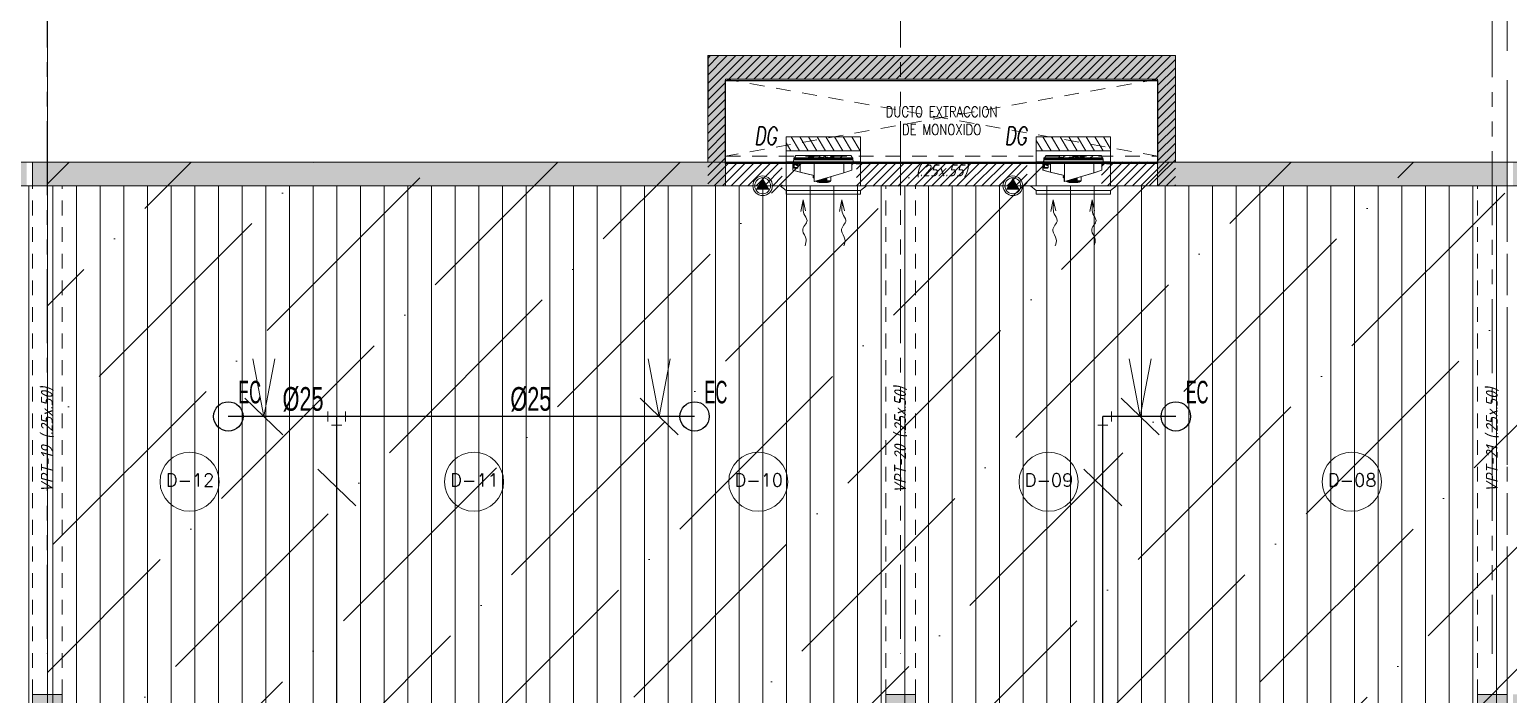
# Model space of a CAD drawing. Header units: millimetres. Extents: x 2085 to 2829, y 1352 to 1631.
# Drawn here: x 2183.44 to 2195.93, y 1534.79 to 1540.41 of the extents above; entities that cross this region are included whole.
import ezdxf
from ezdxf.enums import TextEntityAlignment as Align

# ---------------------------------------------------------------- set-up
doc = ezdxf.new("R2010")
doc.units = ezdxf.units.MM
for name, pattern in [('CENTER', [2, 1.25, -0.25, 0.25, -0.25]), ('HIDDEN', [0.375, 0.25, -0.125]), ('HIDDEN2', [0.1875, 0.125, -0.0625]), ('PHANTOM', [2.5, 1.25, -0.25, 0.25, -0.25, 0.25, -0.25]), ('PHANTOM2', [1.25, 0.625, -0.125, 0.125, -0.125, 0.125, -0.125])]:
    doc.linetypes.add(name, pattern=pattern)
doc.layers.get('0').update_dxf_attribs({"color": 251, "lineweight": 9})
for name, color, linetype, lineweight in [('000 SOS 911 - ACCESORIOS ACI', 3, 'Continuous', 20), ('000 SOS 911 ROCIADORES', 5, 'Continuous', 25), ('000 SOS 911 TEXTOS ACI', 7, 'Continuous', 9), ('000 SOS 911 TUBERIA ACI', 3, 'Continuous', 25), ('A-EJES', 251, 'PHANTOM', 9), ('A-ESTRUCTURA-HATCH', 251, 'Continuous', 13), ('A-ESTRUCTURA-PLACAS', 251, 'Continuous', 13), ('A-ESTRUCTURA-VIGAS', 251, 'HIDDEN2', 13), ('A-HATCH', 251, 'Continuous', 9), ('A-LINEAS', 251, 'Continuous', 9), ('A-MUROS', 251, 'Continuous', 9), ('A-NUMERO ESTAC', 251, 'Continuous', 13), ('A-PROYECCIONES', 251, 'HIDDEN2', 9), ('A-TEXTO-INDICACIONES', 251, 'Continuous', 13), ('A_30_Extractores', 251, 'Continuous', 13), ('L-03_EQUIP-ACCES', 251, 'Continuous', 13), ('L3 Equipos y Ductos', 251, 'Continuous', 13), ('L4 Linea mediana', 251, 'Continuous', 13), ('L6 Linea fina', 251, 'Continuous', 13), ('MURO CF 120', 251, 'Continuous', 13)]:
    doc.layers.add(name, color=color, linetype=linetype, lineweight=lineweight)
doc.layers.add('A-ETAPAS', color=251, linetype='Continuous', lineweight=9, plot=False)
doc.layers.add('A_50_Vigas Chata', color=251, linetype='HIDDEN', lineweight=13, plot=False)
doc.styles.add('APPIA -TEXTOS-GENERALES', font='isocp.shx', dxfattribs={"oblique": 15})
doc.styles.add('JNV ING', font='romans.shx', dxfattribs={"width": 0.7, "oblique": 8, "height": 0.15})
doc.styles.add('PIPE', font='ARIALN.TTF', dxfattribs={"width": 0.8})
doc.styles.add('ROMANS', font='romans.shx', dxfattribs={"width": 0.8})
pattern_1 = [(45, (2210.249024, 1534.23568), (-0.03535534, 0.03535534), [])]

# ---------------------------------------------------------------- blocks, each defined once
blk = doc.blocks.new('EST P1')
at = {"layer": 'A-ESTRUCTURA-HATCH'}
h = blk.add_hatch(color=256, dxfattribs=at)
h.dxf.hatch_style = 1
h.paths.add_polyline_path([(28.776, 5.95), (28.776, 5.05), (23.07, 5.05), (23.07, 4.85), (28.926, 4.85), (28.926, 5.75), (32.576, 5.75), (32.576, 4.85), (35.53, 4.85), (35.53, 5.05), (32.726, 5.05), (32.726, 5.95)])
h.paths.add_polyline_path([(43.04, 4.85), (43.04, 5.05), (35.58, 5.05), (35.58, 4.85)])
h.paths.add_polyline_path([(43.09, 5.05), (43.09, 4.85), (47.915, 4.85), (47.915, 5.05)])
h.paths.add_polyline_path([(51.865, 5.05), (51.865, 4.85), (53.376, 4.85), (53.376, 5.05)])
h.paths.add_polyline_path([(72.801, -0.15), (73.001, -0.15, 1), (53.601, -0.15), (53.801, -0.15, -1)])
h.paths.add_polyline_path([(70.351, 0), (70.351, -0.15), (72.749, -0.15), (72.749, 0)], flags=17)
h.paths.add_polyline_path([(69.451, -0.15), (69.451, 0), (66.848, 0, -0.010569), (66.851, -0.15)], flags=17)
h.paths.add_polyline_path([(65.272, 2.496), (65.272, -0.15), (65.422, -0.15), (65.422, 2.378, -0.221666), (66.601, -0.15), (66.801, -0.15, 0.99999), (59.801, -0.15), (60.001, -0.15, -0.61691)], flags=0)
h.paths.add_polyline_path([(71.88, -11.4), (71.88, -11.15), (57.51, -11.15), (57.51, -11.4)])
h.paths.add_polyline_path([(57.46, -11.4), (57.46, -11.15), (43.09, -11.15), (43.09, -11.4)])
h.paths.add_polyline_path([(43.04, -11.4), (43.04, -11.15), (35.58, -11.15), (35.58, -11.4)])
h.paths.add_polyline_path([(23.07, -11.15), (23.07, -11.4), (35.53, -11.4), (35.53, -11.15)])
h.paths.add_polyline_path([(23.02, -11.4), (23.02, -11.15), (12.25, -11.15), (12.25, -11.4)])
h.paths.add_polyline_path([(12.2, -11.4), (12.2, -11.15), (3.65, -11.15), (3.65, -11.4)])
h.paths.add_polyline_path([(3.6, -11.4), (3.6, -11.15), (-3.56, -11.15), (-3.56, -11.4)])
h.paths.add_polyline_path([(-17.98, -11.15), (-17.98, -11.4), (-3.61, -11.4), (-3.61, -11.15)])
h.paths.add_polyline_path([(-18.03, -11.4), (-18.03, -11.15), (-32.4, -11.15), (-32.4, -11.4)])
h.paths.add_polyline_path([(-32.45, -11.4), (-32.45, -11.15), (-46.94, -11.15), (-46.94, -11.4)])
h.paths.add_polyline_path([(-47.24, -11.4), (-46.99, -11.4), (-46.99, -6.15), (-47.24, -6.15)])
h.paths.add_polyline_path([(-46.99, -0.2), (-47.24, -0.2), (-47.24, -6.1), (-46.99, -6.1)])
h.paths.add_polyline_path([(-47.24, 0.15), (-47.24, -0.15), (-44.785, -0.15), (-44.785, 5.05), (-45.035, 5.05), (-45.035, 0.15)])
h.paths.add_polyline_path([(-44.735, 5.05), (-44.735, 4.85), (-32.45, 4.85), (-32.45, 5.05)])
h.paths.add_polyline_path([(-23.224, 4.85), (-23.224, 5.75), (-19.574, 5.75), (-19.574, 4.85), (-18.03, 4.85), (-18.03, 5.05), (-19.424, 5.05), (-19.424, 5.95), (-23.374, 5.95), (-23.374, 5.05), (-32.4, 5.05), (-32.4, 4.85)])
h.paths.add_polyline_path([(-17.98, 5.05), (-17.98, 4.85), (-3.61, 4.85), (-3.61, 5.05)])
h.paths.add_polyline_path([(12.2, 4.85), (12.2, 5.05), (3.825, 5.05), (3.825, 4.85)])
h.paths.add_polyline_path([(12.25, 5.05), (12.25, 4.85), (23.02, 4.85), (23.02, 5.05)])
h = blk.add_hatch(color=256, dxfattribs=at)
h.dxf.hatch_style = 1
h.paths.add_polyline_path([(51.865, 5.05), (47.915, 5.05), (47.915, -0.15), (50.25, -0.15), (50.25, 0), (48.065, 0), (48.065, 2.05), (51.865, 2.05), (51.865, 2.2), (48.065, 2.2), (48.065, 4.85), (51.715, 4.85), (51.715, 3.2), (51.865, 3.2)])
h.paths.add_polyline_path([(1.925, -0.151), (-0.175, -0.151), (-0.175, 4.85), (-3.56, 4.85), (-3.56, 5.05), (3.775, 5.05), (3.775, 1.9), (3.625, 1.9), (3.625, 4.85), (-0.025, 4.85), (-0.025, 2.2), (1.925, 2.2), (1.925, 2.05), (-0.025, 2.05), (-0.025, 0), (1.925, -0.001)])
h.paths.add_polyline_path([(71.63, -6.15), (71.88, -6.15), (71.88, -6.85), (71.63, -6.85)])
h.paths.add_polyline_path([(64.42, -6.15), (64.67, -6.15), (64.67, -6.85), (64.42, -6.85)])
h.paths.add_polyline_path([(57.21, -6.15), (57.46, -6.15), (57.46, -6.85), (57.21, -6.85)])
h.paths.add_polyline_path([(50, -6.15), (50.25, -6.15), (50.25, -6.85), (50, -6.85)])
h.paths.add_polyline_path([(42.79, -6.15), (43.04, -6.15), (43.04, -6.85), (42.79, -6.85)])
h.paths.add_polyline_path([(42.79, 0.55), (43.04, 0.55), (43.04, -0.15), (42.79, -0.15)])
h.paths.add_polyline_path([(35.58, -6.15), (35.83, -6.15), (35.83, -6.85), (35.58, -6.85)])
h.paths.add_polyline_path([(35.58, 0.55), (35.83, 0.55), (35.83, -0.15), (35.58, -0.15)])
h.paths.add_polyline_path([(35.28, -6.15), (35.53, -6.15), (35.53, -6.85), (35.28, -6.85)])
h.paths.add_polyline_path([(35.28, 0.55), (35.53, 0.55), (35.53, -0.15), (35.28, -0.15)])
h.paths.add_polyline_path([(30.28, -6.15), (30.53, -6.15), (30.53, -6.85), (30.28, -6.85)])
h.paths.add_polyline_path([(30.28, 0.55), (30.53, 0.55), (30.53, -0.15), (30.28, -0.15)])
h.paths.add_polyline_path([(23.07, -6.15), (23.32, -6.15), (23.32, -6.85), (23.07, -6.85)])
h.paths.add_polyline_path([(23.07, 0.55), (23.32, 0.55), (23.32, -0.15), (23.07, -0.15)])
h.paths.add_polyline_path([(18.07, -6.15), (18.32, -6.15), (18.32, -6.85), (18.07, -6.85)])
h.paths.add_polyline_path([(18.07, 0.55), (18.32, 0.55), (18.32, -0.15), (18.07, -0.15)])
h.paths.add_polyline_path([(10.86, -6.15), (11.11, -6.15), (11.11, -6.85), (10.86, -6.85)])
h.paths.add_polyline_path([(10.86, 0.55), (11.11, 0.55), (11.11, -0.15), (10.86, -0.15)])
h.paths.add_polyline_path([(3.65, -6.15), (3.9, -6.15), (3.9, -6.85), (3.65, -6.85)])
h.paths.add_polyline_path([(3.625, 0.55), (3.9, 0.55), (3.9, -0.15), (3.625, -0.15)])
h.paths.add_polyline_path([(-3.56, -6.15), (-3.31, -6.15), (-3.31, -6.85), (-3.56, -6.85)])
h.paths.add_polyline_path([(-3.56, 0.55), (-3.31, 0.55), (-3.31, -0.15), (-3.56, -0.15)])
h.paths.add_polyline_path([(-3.86, -6.15), (-3.61, -6.15), (-3.61, -6.85), (-3.86, -6.85)])
h.paths.add_polyline_path([(-3.86, 0.55), (-3.61, 0.55), (-3.61, -0.15), (-3.86, -0.15)])
h.paths.add_polyline_path([(-11.07, -6.15), (-10.82, -6.15), (-10.82, -6.85), (-11.07, -6.85)])
h.paths.add_polyline_path([(-11.07, 0.55), (-10.82, 0.55), (-10.82, -0.15), (-11.07, -0.15)])
h.paths.add_polyline_path([(-18.28, -6.15), (-18.03, -6.15), (-18.03, -6.85), (-18.28, -6.85)])
h.paths.add_polyline_path([(-18.28, 0.55), (-18.03, 0.55), (-18.03, -0.15), (-18.28, -0.15)])
h.paths.add_polyline_path([(-25.49, -6.15), (-25.24, -6.15), (-25.24, -6.85), (-25.49, -6.85)])
h.paths.add_polyline_path([(-25.49, 0.55), (-25.24, 0.55), (-25.24, -0.15), (-25.49, -0.15)])
h.paths.add_polyline_path([(-32.7, -6.15), (-32.45, -6.15), (-32.45, -6.85), (-32.7, -6.85)])
h.paths.add_polyline_path([(-32.7, 0.55), (-32.45, 0.55), (-32.45, -0.15), (-32.7, -0.15)])
h.paths.add_polyline_path([(-39.91, -6.15), (-39.66, -6.15), (-39.66, -6.85), (-39.91, -6.85)])
h.paths.add_polyline_path([(-39.91, 0.55), (-39.66, 0.55), (-39.66, -0.15), (-39.91, -0.15)])
at = {"layer": 'A-ESTRUCTURA-PLACAS'}
for points in [[(28.776, 5.05), (28.776, 5.95), (32.726, 5.95), (32.726, 5.05), (35.53, 5.05), (35.53, 4.85), (32.576, 4.85), (32.576, 5.75), (28.926, 5.75), (28.926, 4.85), (23.07, 4.85), (23.07, 5.05), (28.776, 5.05)], [(32.576, 4.85), (32.576, 5.05), (32.576, 5.05)]]:
    blk.add_lwpolyline(points, dxfattribs=at)
for points in [[(23.07, 0.55), (23.32, 0.55), (23.32, -0.15), (23.07, -0.15)], [(30.28, 0.55), (30.53, 0.55), (30.53, -0.15), (30.28, -0.15)], [(35.28, 0.55), (35.53, 0.55), (35.53, -0.15), (35.28, -0.15)]]:
    blk.add_lwpolyline(points, close=True, dxfattribs=at)
at = {"layer": 'A-ESTRUCTURA-VIGAS'}
for p, q in [((28.926, 5.1), (32.576, 5.1)), ((28.926, 4.85), (32.576, 4.85))]:
    blk.add_line(p, q, dxfattribs=at)
for points in [[(23.07, 0.55), (23.07, 4.85)], [(23.32, 0.55), (23.32, 4.85)], [(30.28, 0.55), (30.28, 4.85)], [(30.53, 0.55), (30.53, 4.85)], [(35.28, 0.55), (35.28, 4.85)], [(35.53, 0.55), (35.53, 4.85)]]:
    blk.add_lwpolyline(points, dxfattribs=at)
at = {"layer": 'A_50_Vigas Chata', "insert": (30.751, 4.975), "char_height": 0.1, "attachment_point": 5, "style": 'APPIA -TEXTOS-GENERALES'}
blk.add_mtext('(.25x.55)', dxfattribs=at)
at = {"layer": 'A_50_Vigas Chata', "char_height": 0.1, "attachment_point": 5, "rotation": 90, "style": 'APPIA -TEXTOS-GENERALES'}
for s, insert in [('VPT-19 (.25x.50)', (23.195, 2.7)), ('VPT-20 (.25x.50)', (30.405, 2.7)), ('VPT-21 (.25x.50)', (35.405, 2.7))]:
    blk.add_mtext(s, dxfattribs=dict(at, insert=insert))
blk = doc.blocks.new('EJES 1P')
at = {"layer": 'A-EJES', "linetype": 'PHANTOM2'}
for points in [[(68.204, 5.345), (68.204, -4.158)], [(75.414, 5.345), (75.414, -4.158)], [(80.414, 5.092), (80.414, -4.158)]]:
    blk.add_lwpolyline(points, dxfattribs=at)
blk = doc.blocks.new('HXT-500L')
at = {"layer": 'L-03_EQUIP-ACCES'}
for p, q in [((-171.553, 625.489), (-171.554, 625.489)), ((-171.554, 625.482), (-171.554, 625.482)), ((-171.554, 625.482), (-171.554, 625.481)), ((-171.554, 625.481), (-171.554, 625.481)), ((-171.554, 625.481), (-171.554, 625.459)), ((-171.554, 625.48), (-171.554, 625.48)), ((-171.554, 625.48), (-171.554, 625.479)), ((-171.554, 625.479), (-171.554, 625.478)), ((-171.554, 625.479), (-171.554, 625.479)), ((-171.554, 625.478), (-171.554, 625.478)), ((-171.554, 625.477), (-171.554, 625.478)), ((-171.554, 625.478), (-171.554, 625.478)), ((-171.554, 625.478), (-171.554, 625.478)), ((-171.554, 625.477), (-171.554, 625.477)), ((-171.554, 625.477), (-171.554, 625.477)), ((-171.554, 625.477), (-171.554, 625.476)), ((-171.554, 625.476), (-171.554, 625.476)), ((-171.554, 625.476), (-171.554, 625.475)), ((-171.554, 625.475), (-171.554, 625.475)), ((-171.554, 625.475), (-171.554, 625.474)), ((-171.554, 625.474), (-171.554, 625.474)), ((-171.554, 625.473), (-171.554, 625.474)), ((-171.554, 625.473), (-171.554, 625.473)), ((-171.554, 625.473), (-171.554, 625.472)), ((-171.554, 625.472), (-171.554, 625.472)), ((-171.554, 625.472), (-171.554, 625.472)), ((-171.554, 625.472), (-171.554, 625.472)), ((-171.554, 625.472), (-171.554, 625.471)), ((-171.554, 625.471), (-171.554, 625.471)), ((-171.554, 625.47), (-171.554, 625.471)), ((-171.554, 625.471), (-171.554, 625.471)), ((-171.554, 625.471), (-171.554, 625.471)), ((-171.554, 625.47), (-171.554, 625.47)), ((-171.554, 625.47), (-171.554, 625.47)), ((-171.554, 625.47), (-171.554, 625.47)), ((-171.554, 625.47), (-171.554, 625.469)), ((-171.554, 625.469), (-171.554, 625.469)), ((-171.554, 625.469), (-171.554, 625.469)), ((-171.554, 625.469), (-171.554, 625.469)), ((-171.554, 625.469), (-171.554, 625.469)), ((-171.554, 625.469), (-171.554, 625.469)), ((-171.554, 625.469), (-171.554, 625.469)), ((-171.554, 625.469), (-171.554, 625.469)), ((-171.554, 625.469), (-171.554, 625.469)), ((-171.554, 625.469), (-171.554, 625.469)), ((-171.554, 625.468), (-171.554, 625.468)), ((-171.554, 625.468), (-171.554, 625.468)), ((-171.554, 625.468), (-171.554, 625.468)), ((-171.554, 625.468), (-171.554, 625.468)), ((-171.554, 625.467), (-171.554, 625.467)), ((-171.554, 625.467), (-171.554, 625.467)), ((-171.554, 625.467), (-171.554, 625.467)), ((-171.554, 625.467), (-171.554, 625.466)), ((-171.554, 625.466), (-171.554, 625.466)), ((-171.554, 625.464), (-171.554, 625.464)), ((-171.554, 625.464), (-171.554, 625.463)), ((-171.554, 625.463), (-171.554, 625.463)), ((-171.554, 625.463), (-171.554, 625.461)), ((-171.554, 625.461), (-171.554, 625.461)), ((-171.554, 625.461), (-171.554, 625.461)), ((-171.554, 625.461), (-171.554, 625.461)), ((-171.554, 625.461), (-171.554, 625.461)), ((-171.554, 625.461), (-171.554, 625.461)), ((-171.554, 625.461), (-171.554, 625.461)), ((-171.554, 625.461), (-171.554, 625.461)), ((-171.554, 625.461), (-171.554, 625.461)), ((-171.554, 625.461), (-171.554, 625.461)), ((-171.554, 625.461), (-171.554, 625.461)), ((-171.554, 625.461), (-171.554, 625.461)), ((-171.554, 625.461), (-171.554, 625.461)), ((-171.554, 625.461), (-171.554, 625.461)), ((-171.554, 625.461), (-171.554, 625.461)), ((-171.554, 625.461), (-171.554, 625.461)), ((-171.554, 625.461), (-171.554, 625.461)), ((-171.554, 625.461), (-171.554, 625.461)), ((-171.554, 625.461), (-171.554, 625.461)), ((-171.554, 625.461), (-171.554, 625.461)), ((-171.554, 625.461), (-171.554, 625.461)), ((-171.554, 625.461), (-171.554, 625.461)), ((-171.554, 625.461), (-171.554, 625.461)), ((-171.554, 625.461), (-171.554, 625.461)), ((-171.554, 625.461), (-171.554, 625.461)), ((-171.554, 625.461), (-171.554, 625.461)), ((-171.554, 625.461), (-171.554, 625.461)), ((-171.554, 625.461), (-171.554, 625.461)), ((-171.554, 625.461), (-171.554, 625.461)), ((-171.554, 625.461), (-171.554, 625.461)), ((-171.554, 625.461), (-171.554, 625.461)), ((-171.554, 625.461), (-171.554, 625.461)), ((-171.554, 625.461), (-171.554, 625.461)), ((-171.554, 625.461), (-171.554, 625.461)), ((-171.554, 625.461), (-171.554, 625.461)), ((-171.554, 625.461), (-171.554, 625.461)), ((-171.554, 625.461), (-171.554, 625.461)), ((-171.554, 625.461), (-171.554, 625.461)), ((-171.554, 625.461), (-171.554, 625.461)), ((-171.554, 625.461), (-171.554, 625.461)), ((-171.554, 625.46), (-171.554, 625.46)), ((-171.554, 625.46), (-171.554, 625.46)), ((-171.554, 625.459), (-171.554, 625.459)), ((-171.554, 625.459), (-171.554, 625.457)), ((-171.554, 625.459), (-171.554, 625.459)), ((-171.553, 625.459), (-171.554, 625.459)), ((-171.554, 625.457), (-171.554, 625.457)), ((-171.553, 625.476), (-171.553, 625.489)), ((-171.553, 625.459), (-171.553, 625.474)), ((-171.554, 625.383), (-171.554, 625.383)), ((-171.557, 624.866), (-171.569, 624.866)), ((-171.557, 624.866), (-171.555, 624.866)), ((-171.556, 624.868), (-171.555, 624.868)), ((-171.555, 624.868), (-171.555, 624.868)), ((-171.554, 624.868), (-171.554, 624.868))]:
    blk.add_line(p, q, dxfattribs=at)
blk.add_arc((-171.556, 624.866), 0.00175, 74.0681, 180, dxfattribs=at)
for points, knots in [([(-171.554, 624.868), (-171.554, 624.868), (-171.554, 624.868), (-171.554, 624.868), (-171.554, 624.868), (-171.555, 624.868), (-171.555, 624.868)], [0, 0, 0, 0, 0.250006, 0.499998, 0.750003, 1, 1, 1, 1]), ([(-171.555, 624.866), (-171.555, 624.866), (-171.555, 624.866), (-171.554, 624.867), (-171.554, 624.867), (-171.554, 624.867), (-171.554, 624.867), (-171.554, 624.868), (-171.554, 624.868)], [0, 0, 0, 0, 0.1931915, 0.332491, 0.5000012, 0.6675015, 0.8068052, 1, 1, 1, 1])]:
    blk.add_open_spline(points, degree=3, knots=knots, dxfattribs=at)
for points in [[(-171.554, 624.868), (-171.555, 624.868)], [(-171.555, 624.868), (-171.555, 624.866)], [(-171.555, 624.868), (-171.554, 624.868)], [(-171.555, 624.868), (-171.555, 624.868)]]:
    blk.add_open_spline(points, degree=1, dxfattribs=at)
at = {"layer": 'L3 Equipos y Ductos'}
for p, q in [((-171.604, 625.429), (-171.604, 624.932)), ((-171.596, 625.43), (-171.596, 624.93)), ((-171.585, 625.43), (-171.585, 624.93)), ((-171.569, 624.866), (-171.569, 625.494)), ((-171.569, 625.494), (-171.557, 625.494)), ((-171.555, 625.494), (-171.557, 625.494)), ((-171.555, 625.492), (-171.556, 625.492)), ((-171.555, 624.868), (-171.555, 625.492)), ((-171.555, 625.492), (-171.555, 625.492)), ((-171.554, 625.494), (-171.554, 625.494)), ((-171.554, 625.494), (-171.554, 625.383)), ((-171.554, 625.494), (-171.554, 625.383)), ((-171.554, 625.451), (-171.554, 625.451)), ((-171.554, 625.445), (-171.554, 625.451)), ((-171.554, 625.451), (-171.554, 625.451)), ((-171.554, 625.445), (-171.554, 625.445)), ((-171.554, 625.445), (-171.554, 625.445)), ((-171.554, 625.44), (-171.554, 625.44)), ((-171.554, 625.433), (-171.554, 625.44)), ((-171.554, 625.433), (-171.554, 625.433)), ((-171.554, 625.428), (-171.554, 625.428)), ((-171.554, 625.425), (-171.554, 625.425)), ((-171.554, 625.423), (-171.554, 625.423)), ((-171.554, 625.422), (-171.554, 625.422)), ((-171.554, 625.421), (-171.54, 625.421)), ((-171.554, 625.42), (-171.54, 625.42)), ((-171.549, 625.421), (-171.549, 625.428)), ((-171.54, 625.421), (-171.499, 625.421)), ((-171.54, 625.42), (-171.499, 625.42)), ((-171.499, 625.421), (-171.499, 625.42)), ((-171.499, 625.421), (-171.477, 625.355)), ((-171.499, 625.42), (-171.477, 625.353)), ((-171.554, 624.868), (-171.554, 625.383)), ((-171.554, 625.353), (-171.54, 625.353)), ((-171.554, 625.353), (-171.54, 625.353)), ((-171.54, 625.353), (-171.477, 625.353)), ((-171.54, 625.353), (-171.477, 625.353)), ((-171.477, 625.355), (-171.477, 625.353)), ((-171.477, 625.355), (-171.404, 625.105)), ((-171.477, 625.355), (-171.477, 625.353)), ((-171.477, 625.353), (-171.404, 625.104)), ((-171.554, 625.104), (-171.404, 625.104)), ((-171.454, 625.103), (-171.554, 625.103)), ((-171.482, 624.985), (-171.454, 625.103)), ((-171.482, 624.983), (-171.454, 625.101)), ((-171.454, 625.103), (-171.454, 625.101)), ((-171.454, 625.102), (-171.404, 625.102)), ((-171.404, 625.105), (-171.404, 625.104)), ((-171.404, 625.105), (-171.404, 625.102)), ((-171.404, 625.102), (-171.404, 625.102)), ((-171.554, 624.932), (-171.515, 624.932)), ((-171.554, 624.924), (-171.499, 624.924)), ((-171.554, 624.922), (-171.499, 624.922)), ((-171.482, 624.985), (-171.549, 624.985)), ((-171.482, 624.985), (-171.549, 624.985)), ((-171.549, 624.954), (-171.549, 624.984)), ((-171.549, 624.938), (-171.549, 624.954)), ((-171.548, 624.969), (-171.548, 624.946)), ((-171.548, 624.946), (-171.548, 624.969)), ((-171.547, 624.965), (-171.547, 624.963)), ((-171.543, 624.965), (-171.547, 624.965)), ((-171.547, 624.963), (-171.547, 624.956)), ((-171.543, 624.963), (-171.547, 624.963)), ((-171.543, 624.956), (-171.547, 624.956)), ((-171.547, 624.956), (-171.547, 624.951)), ((-171.543, 624.951), (-171.547, 624.951)), ((-171.544, 624.935), (-171.544, 624.951)), ((-171.52, 624.935), (-171.544, 624.935)), ((-171.543, 624.963), (-171.543, 624.965)), ((-171.52, 624.965), (-171.543, 624.965)), ((-171.543, 624.964), (-171.543, 624.963)), ((-171.543, 624.956), (-171.543, 624.963)), ((-171.543, 624.963), (-171.543, 624.956)), ((-171.543, 624.951), (-171.543, 624.956)), ((-171.543, 624.956), (-171.543, 624.951)), ((-171.537, 624.962), (-171.537, 624.954)), ((-171.52, 624.935), (-171.52, 624.965)), ((-171.515, 624.932), (-171.515, 624.961)), ((-171.499, 624.924), (-171.482, 624.985)), ((-171.499, 624.922), (-171.482, 624.983)), ((-171.499, 624.924), (-171.499, 624.922))]:
    blk.add_line(p, q, dxfattribs=at)
at = {"layer": 'L3 Equipos y Ductos', "flags": 128}
for points in [[(-171.549, 625.428), (-171.549, 625.428), (-171.549, 625.429), (-171.55, 625.429), (-171.55, 625.43), (-171.551, 625.43), (-171.552, 625.43), (-171.553, 625.43), (-171.554, 625.43)], [(-171.549, 624.984), (-171.549, 624.984), (-171.549, 624.985), (-171.55, 624.985), (-171.55, 624.986), (-171.551, 624.986), (-171.552, 624.987), (-171.553, 624.987), (-171.554, 624.987)], [(-171.549, 624.954), (-171.549, 624.955), (-171.549, 624.955), (-171.55, 624.956), (-171.55, 624.956), (-171.551, 624.957), (-171.552, 624.957), (-171.553, 624.957), (-171.554, 624.957)], [(-171.544, 624.935), (-171.545, 624.935), (-171.546, 624.935), (-171.547, 624.935), (-171.547, 624.936), (-171.548, 624.936), (-171.548, 624.937), (-171.549, 624.937), (-171.549, 624.938)], [(-171.515, 624.961), (-171.516, 624.962), (-171.516, 624.963), (-171.516, 624.963), (-171.517, 624.964), (-171.518, 624.964), (-171.518, 624.964), (-171.519, 624.965), (-171.52, 624.965)], [(-171.515, 624.932), (-171.516, 624.932), (-171.516, 624.933), (-171.516, 624.933), (-171.517, 624.934), (-171.518, 624.934), (-171.518, 624.935), (-171.519, 624.935), (-171.52, 624.935)]]:
    blk.add_lwpolyline(points, dxfattribs=at)
at = {"layer": 'L3 Equipos y Ductos'}
for centre, radius, start, end in [((-171.594, 625.399), 0.0308, 92.5617, 108.6127), ((-171.585, 625.46), 0.03, 270, 303.389), ((-171.556, 625.494), 0.00175, 180, 285.9319), ((-171.594, 624.961), 0.0308, 251.3873, 267.4383), ((-171.585, 624.9), 0.03, 56.611, 90), ((-171.548, 624.969), 0.00025, 0, 90), ((-171.544, 624.97), 0.0056, 229.9059, 269.7209), ((-171.548, 624.946), 0.00025, 270, 0)]:
    blk.add_arc(centre, radius, start, end, dxfattribs=at)
for centre, major_axis, ratio, start_param, end_param in [((-171.547, 624.964), (0, 0.000546), 0.916174, 0, 1.570796), ((-171.547, 624.963), (0.0005, 0), 0.872058, 1.570796, 3.141593), ((-171.547, 624.956), (0.0005, 0), 0.219437, 3.141593, 4.712389), ((-171.547, 624.951), (0, 0.000546), 0.916174, 1.570796, 3.141593), ((-171.543, 624.964), (0, 0.000546), 0.916174, 4.712389, 6.283185), ((-171.543, 624.963), (0.0005, 0), 0.872058, 0, 1.570796), ((-171.543, 624.956), (0.0005, 0), 0.219437, 4.712389, 6.283185), ((-171.543, 624.951), (0, 0.000546), 0.916174, 3.141593, 4.712389)]:
    blk.add_ellipse(centre, major_axis=major_axis, ratio=ratio, start_param=start_param, end_param=end_param, dxfattribs=at)
for points in [[(-171.585, 625.43), (-171.596, 625.43)], [(-171.555, 625.494), (-171.555, 625.493)], [(-171.555, 625.492), (-171.554, 625.492)], [(-171.554, 625.492), (-171.555, 625.492)], [(-171.555, 625.492), (-171.555, 625.492)], [(-171.477, 625.355), (-171.477, 625.355)], [(-171.477, 625.353), (-171.477, 625.353)], [(-171.404, 625.105), (-171.404, 625.105)], [(-171.596, 624.93), (-171.585, 624.93)], [(-171.548, 624.969), (-171.549, 624.969)], [(-171.549, 624.946), (-171.548, 624.946)], [(-171.537, 624.962), (-171.543, 624.962)], [(-171.543, 624.954), (-171.537, 624.954)], [(-171.482, 624.985), (-171.482, 624.983)], [(-171.482, 624.985), (-171.482, 624.985)], [(-171.482, 624.985), (-171.482, 624.983)], [(-171.482, 624.983), (-171.482, 624.983)]]:
    blk.add_open_spline(points, degree=1, dxfattribs=at)
for points, knots in [([(-171.554, 625.493), (-171.554, 625.493), (-171.554, 625.493), (-171.554, 625.494), (-171.554, 625.494), (-171.555, 625.494), (-171.555, 625.494), (-171.555, 625.494)], [0, 0, 0, 0, 0.137861, 0.354203, 0.570558, 0.750476, 1, 1, 1, 1]), ([(-171.555, 625.492), (-171.555, 625.492), (-171.554, 625.492), (-171.554, 625.492), (-171.554, 625.492), (-171.554, 625.492), (-171.554, 625.492)], [0, 0, 0, 0, 0.249997, 0.500002, 0.749994, 1, 1, 1, 1]), ([(-171.404, 625.104), (-171.404, 625.104), (-171.404, 625.103), (-171.404, 625.103), (-171.404, 625.102), (-171.404, 625.102)], [0, 0, 0, 0, 0.260203, 0.520403, 1, 1, 1, 1])]:
    blk.add_open_spline(points, degree=3, knots=knots, dxfattribs=at)
at = {"layer": 'L4 Linea mediana'}
for p, q in [((-171.624, 625.409), (-171.624, 625.344)), ((-171.624, 625.344), (-171.624, 625.267)), ((-171.62, 625.344), (-171.62, 625.343)), ((-171.624, 625.267), (-171.624, 625.255)), ((-171.624, 625.246), (-171.624, 625.193)), ((-171.623, 625.193), (-171.624, 625.193)), ((-171.624, 625.116), (-171.624, 625.193)), ((-171.623, 625.116), (-171.623, 625.193)), ((-171.621, 625.198), (-171.621, 625.194)), ((-171.62, 625.199), (-171.62, 625.193)), ((-171.61, 625.199), (-171.604, 625.199)), ((-171.445, 625.244), (-171.409, 625.244)), ((-171.407, 625.211), (-171.435, 625.211)), ((-171.434, 625.207), (-171.407, 625.207)), ((-171.407, 625.201), (-171.432, 625.201)), ((-171.431, 625.197), (-171.407, 625.197)), ((-171.407, 625.191), (-171.429, 625.191)), ((-171.428, 625.188), (-171.407, 625.188)), ((-171.428, 625.187), (-171.407, 625.187)), ((-171.407, 625.181), (-171.426, 625.181)), ((-171.425, 625.177), (-171.407, 625.177)), ((-171.407, 625.171), (-171.423, 625.171)), ((-171.422, 625.167), (-171.407, 625.167)), ((-171.409, 625.244), (-171.409, 625.229)), ((-171.409, 625.24), (-171.404, 625.24)), ((-171.409, 625.229), (-171.409, 625.223)), ((-171.409, 625.223), (-171.404, 625.223)), ((-171.409, 625.223), (-171.409, 625.213)), ((-171.409, 625.213), (-171.409, 625.211)), ((-171.407, 625.211), (-171.404, 625.211)), ((-171.407, 625.207), (-171.407, 625.211)), ((-171.407, 625.197), (-171.407, 625.201)), ((-171.407, 625.188), (-171.407, 625.191)), ((-171.407, 625.187), (-171.407, 625.188)), ((-171.407, 625.177), (-171.407, 625.181)), ((-171.407, 625.167), (-171.407, 625.171)), ((-171.404, 625.24), (-171.404, 625.242)), ((-171.404, 625.24), (-171.404, 625.223)), ((-171.404, 625.223), (-171.404, 625.211)), ((-171.404, 625.151), (-171.404, 625.211)), ((-171.402, 625.181), (-171.402, 625.233)), ((-171.402, 625.129), (-171.402, 625.181)), ((-171.397, 625.181), (-171.397, 625.228)), ((-171.397, 625.134), (-171.397, 625.181)), ((-171.394, 625.181), (-171.394, 625.217)), ((-171.394, 625.145), (-171.394, 625.181)), ((-171.623, 625.116), (-171.624, 625.116)), ((-171.623, 625.107), (-171.624, 625.107)), ((-171.624, 624.953), (-171.624, 625.107)), ((-171.623, 624.953), (-171.623, 625.107)), ((-171.62, 625.108), (-171.62, 625.108)), ((-171.448, 625.101), (-171.434, 625.101)), ((-171.441, 625.1), (-171.447, 625.1)), ((-171.447, 625.1), (-171.447, 625.096)), ((-171.447, 625.1), (-171.447, 625.1)), ((-171.447, 625.1), (-171.447, 625.096)), ((-171.447, 625.096), (-171.441, 625.096)), ((-171.447, 625.096), (-171.447, 625.096)), ((-171.441, 625.096), (-171.446, 625.096)), ((-171.446, 625.096), (-171.446, 625.096)), ((-171.437, 625.094), (-171.445, 625.094)), ((-171.441, 625.1), (-171.441, 625.096)), ((-171.434, 625.1), (-171.441, 625.1)), ((-171.441, 625.096), (-171.434, 625.096)), ((-171.435, 625.096), (-171.441, 625.096)), ((-171.434, 625.1), (-171.434, 625.096)), ((-171.407, 625.161), (-171.42, 625.161)), ((-171.419, 625.157), (-171.407, 625.157)), ((-171.407, 625.151), (-171.417, 625.151)), ((-171.416, 625.147), (-171.407, 625.147)), ((-171.409, 625.13), (-171.411, 625.13)), ((-171.409, 625.147), (-171.409, 625.139)), ((-171.409, 625.139), (-171.409, 625.123)), ((-171.409, 625.139), (-171.404, 625.139)), ((-171.409, 625.124), (-171.409, 625.124)), ((-171.409, 625.122), (-171.404, 625.122)), ((-171.407, 625.157), (-171.407, 625.161)), ((-171.404, 625.151), (-171.407, 625.151)), ((-171.407, 625.147), (-171.407, 625.151)), ((-171.404, 625.151), (-171.404, 625.139)), ((-171.404, 625.139), (-171.404, 625.122)), ((-171.404, 625.12), (-171.404, 625.122)), ((-171.623, 624.953), (-171.624, 624.953)), ((-171.62, 624.946), (-171.62, 624.946))]:
    blk.add_line(p, q, dxfattribs=at)
for centre, radius, start, end in [((-171.604, 625.274), 0.00877, 219.6772, 257.7064), ((-171.601, 625.202), 0.0103, 112.6605, 149.297), ((-171.602, 625.27), 0.00481, 190.7318, 217.6465), ((-171.599, 625.225), 0.00921, 217.1866, 238.277), ((-171.606, 625.265), 0.000859, 27.8681, 76.7518), ((-171.606, 625.213), 0.000994, 291.3752, 338.5496), ((-171.607, 625.21), 0.00769, 69.3504, 71.3774), ((-171.601, 625.16), 0.00926, 210.7031, 247.3395), ((-171.602, 625.088), 0.0222, 249.5248, 261.2806), ((-171.6, 625.139), 0.00758, 123.6377, 143.1977), ((-171.596, 625.053), 0.0104, 144.0083, 171.3763), ((-171.606, 625.149), 0.00202, 31.3842, 68.3712), ((-171.606, 625.061), 0.0054, 73.4203, 84.0429)]:
    blk.add_arc(centre, radius, start, end, dxfattribs=at)
for centre, major_axis, ratio, start_param, end_param in [((-171.446, 625.1), (0, 0.0005), 0.999905, 0, 1.570796), ((-171.446, 625.1), (0.0005, 0), 0.999905, 1.570796, 3.141593), ((-171.446, 625.096), (0, 0.0005), 0.999905, 1.570796, 3.141593), ((-171.446, 625.096), (0.0005, 0), 0.999905, 3.141593, 4.712389), ((-171.441, 625.1), (0, 0.0005), 0.00019, 4.712389, 6.283185), ((-171.441, 625.096), (0, 0.0005), 0.00019, 3.141593, 4.712389), ((-171.435, 625.1), (0.0005, 0), 0.999905, 0, 1.570796), ((-171.435, 625.096), (0.0005, 0), 0.999905, 4.712389, 6.283185)]:
    blk.add_ellipse(centre, major_axis=major_axis, ratio=ratio, start_param=start_param, end_param=end_param, dxfattribs=at)
for points, knots in [([(-171.62, 625.417), (-171.621, 625.416), (-171.622, 625.416), (-171.623, 625.413), (-171.624, 625.411), (-171.624, 625.41), (-171.624, 625.409)], [0, 0, 0, 0, 0.271463, 0.543163, 0.80826, 1, 1, 1, 1]), ([(-171.604, 625.423), (-171.604, 625.423), (-171.606, 625.423), (-171.61, 625.421), (-171.615, 625.419), (-171.619, 625.417), (-171.62, 625.417)], [0, 0, 0, 0, 0.07628, 0.384067, 0.692176, 1, 1, 1, 1]), ([(-171.62, 625.343), (-171.621, 625.344), (-171.622, 625.345), (-171.623, 625.345), (-171.624, 625.345), (-171.624, 625.344), (-171.624, 625.344)], [0, 0, 0, 0, 0.271462, 0.543164, 0.808261, 1, 1, 1, 1]), ([(-171.62, 625.344), (-171.62, 625.344), (-171.621, 625.345), (-171.622, 625.345), (-171.622, 625.345), (-171.622, 625.345)], [0, 0, 0, 0, 0.4406503, 0.8816803, 1, 1, 1, 1]), ([(-171.604, 625.324), (-171.605, 625.325), (-171.607, 625.33), (-171.612, 625.336), (-171.617, 625.341), (-171.62, 625.344)], [0, 0, 0, 0, 0.141353, 0.578669, 1, 1, 1, 1]), ([(-171.604, 625.323), (-171.604, 625.323), (-171.606, 625.326), (-171.61, 625.331), (-171.615, 625.338), (-171.619, 625.341), (-171.62, 625.343)], [0, 0, 0, 0, 0.07628, 0.384067, 0.692176, 1, 1, 1, 1]), ([(-171.624, 625.267), (-171.624, 625.266), (-171.624, 625.265), (-171.623, 625.263), (-171.622, 625.261), (-171.621, 625.259), (-171.62, 625.259)], [0, 0, 0, 0, 0.251739, 0.503308, 0.759639, 1, 1, 1, 1]), ([(-171.624, 625.255), (-171.624, 625.254), (-171.624, 625.253), (-171.623, 625.25), (-171.622, 625.248), (-171.621, 625.248), (-171.62, 625.248)], [0, 0, 0, 0, 0.251739, 0.503309, 0.759639, 1, 1, 1, 1]), ([(-171.623, 625.25), (-171.623, 625.25), (-171.623, 625.249), (-171.624, 625.248), (-171.624, 625.247), (-171.624, 625.246)], [0, 0, 0, 0, 0.133006, 0.636114, 1, 1, 1, 1]), ([(-171.624, 625.193), (-171.624, 625.193), (-171.624, 625.194), (-171.623, 625.194), (-171.623, 625.194)], [0, 0, 0, 0, 0.656286, 1, 1, 1, 1]), ([(-171.623, 625.193), (-171.623, 625.193), (-171.623, 625.194), (-171.622, 625.194), (-171.621, 625.194), (-171.62, 625.193), (-171.62, 625.193)], [0, 0, 0, 0, 0.25184, 0.503511, 0.759905, 1, 1, 1, 1]), ([(-171.62, 625.259), (-171.619, 625.257), (-171.616, 625.252), (-171.612, 625.246), (-171.609, 625.24), (-171.606, 625.235), (-171.605, 625.233)], [0, 0, 0, 0, 0.248881, 0.497758, 0.748881, 1, 1, 1, 1]), ([(-171.62, 625.248), (-171.619, 625.247), (-171.616, 625.246), (-171.613, 625.244), (-171.611, 625.243), (-171.611, 625.243)], [0, 0, 0, 0, 0.403735, 0.807464, 1, 1, 1, 1]), ([(-171.62, 625.193), (-171.618, 625.191), (-171.615, 625.188), (-171.611, 625.184), (-171.608, 625.179), (-171.605, 625.175), (-171.604, 625.174)], [0, 0, 0, 0, 0.2488952, 0.4977864, 0.7488949, 1, 1, 1, 1]), ([(-171.607, 625.27), (-171.607, 625.27), (-171.608, 625.271), (-171.609, 625.271), (-171.609, 625.272), (-171.61, 625.272), (-171.61, 625.271), (-171.61, 625.27), (-171.61, 625.269), (-171.61, 625.269)], [0, 0, 0, 0, 0.085558, 0.309704, 0.431393, 0.553103, 0.679942, 0.908771, 1, 1, 1, 1]), ([(-171.61, 625.269), (-171.61, 625.267), (-171.609, 625.261), (-171.607, 625.249), (-171.606, 625.239), (-171.605, 625.233)], [0, 0, 0, 0, 0.157193, 0.519725, 1, 1, 1, 1]), ([(-171.607, 625.219), (-171.607, 625.219), (-171.608, 625.217), (-171.609, 625.215), (-171.609, 625.213), (-171.61, 625.211), (-171.61, 625.21), (-171.61, 625.208), (-171.61, 625.208), (-171.61, 625.207)], [0, 0, 0, 0, 0.085559, 0.309704, 0.431393, 0.553103, 0.679942, 0.908771, 1, 1, 1, 1]), ([(-171.61, 625.207), (-171.61, 625.206), (-171.609, 625.203), (-171.608, 625.201), (-171.608, 625.199)], [0, 0, 0, 0, 0.329013, 1, 1, 1, 1]), ([(-171.604, 625.198), (-171.604, 625.198), (-171.605, 625.198), (-171.606, 625.198), (-171.607, 625.198), (-171.608, 625.198), (-171.609, 625.198), (-171.61, 625.198), (-171.611, 625.199), (-171.61, 625.199), (-171.61, 625.199)], [0, 0, 0, 0, 0.054996, 0.205138, 0.352743, 0.497456, 0.643434, 0.792819, 0.942532, 1, 1, 1, 1]), ([(-171.609, 625.155), (-171.609, 625.156), (-171.608, 625.159), (-171.606, 625.166), (-171.605, 625.171), (-171.604, 625.174)], [0, 0, 0, 0, 0.1572472, 0.5199039, 1, 1, 1, 1]), ([(-171.606, 625.267), (-171.606, 625.267), (-171.605, 625.266), (-171.604, 625.266), (-171.604, 625.265)], [0, 0, 0, 0, 0.3386529, 1, 1, 1, 1]), ([(-171.605, 625.267), (-171.605, 625.267), (-171.605, 625.267), (-171.605, 625.266), (-171.605, 625.266)], [0, 0, 0, 0, 0.35782, 1, 1, 1, 1]), ([(-171.605, 625.265), (-171.605, 625.266), (-171.605, 625.266), (-171.605, 625.266), (-171.605, 625.266)], [0, 0, 0, 0, 0.977497, 1, 1, 1, 1]), ([(-171.605, 625.266), (-171.605, 625.265), (-171.605, 625.263), (-171.605, 625.259), (-171.604, 625.254), (-171.604, 625.252)], [0, 0, 0, 0, 0.091919, 0.459594, 1, 1, 1, 1]), ([(-171.605, 625.212), (-171.605, 625.213), (-171.605, 625.213), (-171.605, 625.214), (-171.604, 625.216), (-171.604, 625.216), (-171.604, 625.217)], [0, 0, 0, 0, 0.266765, 0.533548, 0.800454, 1, 1, 1, 1]), ([(-171.604, 625.217), (-171.604, 625.216), (-171.605, 625.215), (-171.605, 625.214), (-171.605, 625.212), (-171.605, 625.212), (-171.605, 625.212)], [0, 0, 0, 0, 0.25573, 0.511438, 0.768074, 1, 1, 1, 1]), ([(-171.605, 625.212), (-171.605, 625.211), (-171.605, 625.21), (-171.605, 625.208), (-171.604, 625.205), (-171.604, 625.204)], [0, 0, 0, 0, 0.091919, 0.459594, 1, 1, 1, 1]), ([(-171.62, 625.108), (-171.621, 625.109), (-171.622, 625.11), (-171.623, 625.113), (-171.624, 625.115), (-171.624, 625.115), (-171.624, 625.116)], [0, 0, 0, 0, 0.2714629, 0.5431624, 0.808261, 1, 1, 1, 1]), ([(-171.624, 625.107), (-171.624, 625.108), (-171.624, 625.109), (-171.623, 625.111), (-171.623, 625.112), (-171.623, 625.112)], [0, 0, 0, 0, 0.473129, 0.945939, 1, 1, 1, 1]), ([(-171.62, 625.108), (-171.62, 625.109), (-171.621, 625.11), (-171.622, 625.113), (-171.623, 625.115), (-171.623, 625.116), (-171.623, 625.116)], [0, 0, 0, 0, 0.271383, 0.543, 0.808081, 1, 1, 1, 1]), ([(-171.623, 625.107), (-171.623, 625.108), (-171.623, 625.109), (-171.622, 625.11), (-171.622, 625.111)], [0, 0, 0, 0, 0.627825, 1, 1, 1, 1]), ([(-171.604, 625.082), (-171.605, 625.084), (-171.607, 625.089), (-171.612, 625.097), (-171.617, 625.105), (-171.62, 625.108)], [0, 0, 0, 0, 0.141354, 0.578669, 1, 1, 1, 1]), ([(-171.604, 625.08), (-171.604, 625.081), (-171.606, 625.085), (-171.61, 625.091), (-171.615, 625.099), (-171.619, 625.105), (-171.62, 625.108)], [0, 0, 0, 0, 0.07628, 0.384067, 0.692176, 1, 1, 1, 1]), ([(-171.606, 625.143), (-171.606, 625.144), (-171.607, 625.145), (-171.608, 625.147), (-171.609, 625.149), (-171.609, 625.151), (-171.609, 625.153), (-171.61, 625.154), (-171.609, 625.155), (-171.609, 625.155)], [0, 0, 0, 0, 0.085762, 0.310249, 0.431944, 0.553658, 0.68038, 0.908893, 1, 1, 1, 1]), ([(-171.606, 625.054), (-171.606, 625.055), (-171.607, 625.055), (-171.608, 625.057), (-171.609, 625.058), (-171.609, 625.06), (-171.609, 625.063), (-171.61, 625.065), (-171.609, 625.067), (-171.609, 625.067)], [0, 0, 0, 0, 0.085762, 0.310249, 0.431945, 0.553658, 0.680381, 0.908893, 1, 1, 1, 1]), ([(-171.609, 625.067), (-171.609, 625.07), (-171.608, 625.076), (-171.608, 625.083), (-171.607, 625.087)], [0, 0, 0, 0, 0.433251, 1, 1, 1, 1]), ([(-171.605, 625.151), (-171.605, 625.152), (-171.605, 625.153), (-171.604, 625.155), (-171.604, 625.156)], [0, 0, 0, 0, 0.270953, 1, 1, 1, 1]), ([(-171.604, 625.146), (-171.604, 625.147), (-171.604, 625.148), (-171.605, 625.149), (-171.605, 625.15), (-171.605, 625.151), (-171.605, 625.151)], [0, 0, 0, 0, 0.122894, 0.416108, 0.709289, 1, 1, 1, 1]), ([(-171.605, 625.066), (-171.605, 625.067), (-171.605, 625.072), (-171.604, 625.077), (-171.604, 625.08)], [0, 0, 0, 0, 0.270953, 1, 1, 1, 1]), ([(-171.604, 625.06), (-171.604, 625.06), (-171.604, 625.061), (-171.605, 625.062), (-171.605, 625.064), (-171.605, 625.065), (-171.605, 625.066)], [0, 0, 0, 0, 0.1228947, 0.4161075, 0.7092898, 1, 1, 1, 1]), ([(-171.62, 624.946), (-171.621, 624.946), (-171.622, 624.947), (-171.623, 624.949), (-171.624, 624.951), (-171.624, 624.953), (-171.624, 624.953)], [0, 0, 0, 0, 0.271463, 0.543163, 0.808261, 1, 1, 1, 1]), ([(-171.62, 624.946), (-171.62, 624.946), (-171.621, 624.947), (-171.622, 624.949), (-171.623, 624.951), (-171.623, 624.953), (-171.623, 624.953)], [0, 0, 0, 0, 0.2713827, 0.5430008, 0.8080818, 1, 1, 1, 1]), ([(-171.604, 624.939), (-171.605, 624.939), (-171.607, 624.94), (-171.612, 624.942), (-171.617, 624.944), (-171.62, 624.946)], [0, 0, 0, 0, 0.141353, 0.578669, 1, 1, 1, 1]), ([(-171.604, 624.939), (-171.604, 624.939), (-171.606, 624.939), (-171.61, 624.941), (-171.615, 624.943), (-171.619, 624.945), (-171.62, 624.946)], [0, 0, 0, 0, 0.07628, 0.384067, 0.692176, 1, 1, 1, 1])]:
    blk.add_open_spline(points, degree=3, knots=knots, dxfattribs=at)
for points in [[(-171.622, 625.345), (-171.623, 625.345)], [(-171.622, 625.194), (-171.623, 625.194)], [(-171.62, 625.199), (-171.621, 625.198)], [(-171.61, 625.199), (-171.62, 625.199)], [(-171.604, 625.266), (-171.607, 625.27)], [(-171.604, 625.225), (-171.607, 625.219)], [(-171.604, 625.257), (-171.605, 625.265)], [(-171.605, 625.233), (-171.604, 625.232)], [(-171.604, 625.207), (-171.605, 625.212)], [(-171.604, 625.218), (-171.604, 625.217)], [(-171.404, 625.242), (-171.409, 625.242)], [(-171.402, 625.233), (-171.404, 625.239)], [(-171.397, 625.228), (-171.402, 625.233)], [(-171.394, 625.217), (-171.397, 625.217)], [(-171.604, 625.14), (-171.606, 625.143)], [(-171.604, 625.053), (-171.606, 625.054)], [(-171.448, 625.102), (-171.448, 625.101)], [(-171.445, 625.096), (-171.445, 625.094)], [(-171.437, 625.094), (-171.437, 625.096)], [(-171.434, 625.101), (-171.434, 625.102)], [(-171.408, 625.12), (-171.404, 625.12)], [(-171.404, 625.123), (-171.402, 625.129)], [(-171.402, 625.129), (-171.397, 625.134)], [(-171.397, 625.145), (-171.394, 625.145)]]:
    blk.add_open_spline(points, degree=1, dxfattribs=at)
blk = doc.blocks.new('flujo11')
at = {"layer": 'L6 Linea fina'}
for p, q in [((0, 0), (-0.02, -0.1)), ((0.021, -0.093), (0, 0))]:
    blk.add_line(p, q, dxfattribs=at)
blk.add_open_spline([(0, 0), (0.006, -0.043), (-0.016, -0.105), (0.061, -0.19), (-0.035, -0.24), (0.037, -0.331), (0.022, -0.372), (0.016, -0.39)], degree=3, knots=[0, 0, 0, 0, 0.0524684, 0.0807049, 0.1300475, 0.160067, 0.1839926, 0.1839926, 0.1839926, 0.1839926], dxfattribs=at)
blk = doc.blocks.new('PTO ELECT')
at = {"layer": 'A_30_Extractores', "ltscale": 1.5}
for radius in [0.0833, 0.0671]:
    blk.add_circle((-0.686, 0.089), radius, dxfattribs=at)
blk.add_solid([(-0.628, 0.056), (-0.744, 0.056), (-0.628, 0.056), (-0.686, 0.156)], dxfattribs=at)
blk = doc.blocks.new('EA-XX')
at = {"layer": 'A_30_Extractores', "ltscale": 0.5}
h = blk.add_hatch(dxfattribs=at)
h.set_pattern_fill('ANSI31', color=256, scale=0.02, angle=255)
h.set_pattern_definition([(300, (0.327596, 0.41483), (0.054993, 0.03175), [])])
h.paths.add_polyline_path([(0.628, 0.415), (0, 0.415), (0, 0.295), (0.628, 0.295)])
at = {"layer": 'A_30_Extractores', "ltscale": 1.5}
for p, q in [((0.678, 0), (-0.05, 0)), ((0, 0.06), (0, 0)), ((0.628, 0.06), (0.628, 0)), ((0.628, -0.04), (0.678, 0)), ((-0.05, 0), (0, -0.04)), ((0.628, -0.04), (0, -0.04)), ((0, -0.04), (0, -0.07)), ((0.628, -0.07), (0, -0.07)), ((0.628, -0.04), (0.628, -0.07))]:
    blk.add_line(p, q, dxfattribs=at)
at = {"layer": 'A_30_Extractores', "ltscale": 0.5}
blk.add_lwpolyline([(0.628, 0.415), (0, 0.415), (0, 0.295), (0.628, 0.295), (0.628, 0.415)], dxfattribs=at)
at = {"layer": 'A_30_Extractores'}
for points in [[(0, 0.295), (0, 0)], [(0.628, 0.295), (0.628, 0)]]:
    blk.add_lwpolyline(points, dxfattribs=at)
at = {"layer": 'A_30_Extractores', "rotation": 270}
blk.add_blockref('HXT-500L', (-624.866, -171.367), dxfattribs=at)
at = {"layer": 'A_30_Extractores'}
for name, p in [('PTO ELECT', (0.488, -0.089)), ('flujo11', (0.144, -0.118)), ('flujo11', (0.472, -0.118))]:
    blk.add_blockref(name, p, dxfattribs=at)
at = {"layer": 'A_30_Extractores', "ltscale": 1.5, "insert": (-0.268, 0.497), "char_height": 0.15, "attachment_point": 1, "style": 'JNV ING'}
blk.add_mtext_dynamic_manual_height_columns('DG', width=1.99485, gutter_width=0.75, heights=[0], dxfattribs=at)
blk = doc.blocks.new('A$C88182453')
at = {"layer": 'A_30_Extractores', "lineweight": 35}
blk.add_blockref('EA-XX', (-0.731, -0.072, 0), dxfattribs=at)
blk = doc.blocks.new('EJE')
at = {"linetype": 'Continuous'}
blk.add_circle((0, 0), 0.5, dxfattribs=at)
at = {"layer": 'A-TEXTO-INDICACIONES', "style": 'ROMANS'}
blk.add_attdef('EJE', text='', height=0.22, rotation=0, dxfattribs=at).set_placement((0.007, 0.028), align=Align.MIDDLE_CENTER)

msp = doc.modelspace()

# ---------------------------------------------------------------- hatches: boundary and pattern name
h = msp.add_hatch()
h.set_pattern_fill('ANSI36', color=4, scale=0.23)
h.set_pattern_definition([(45, (-12.33495, 1e-06), (0.38727355, 1.420003), [1.825625, -0.365125, 0, -0.365125])])
h.paths.add_polyline_path([(2232.271, 1539.288), (2183.586, 1539.288), (2183.586, 1522.838), (2232.271, 1522.838)])
at = {"layer": 'A-HATCH'}
h = msp.add_hatch(dxfattribs=at)
h.set_pattern_fill('_USER', color=256, scale=0.2, angle=90, pattern_type=0)
h.set_pattern_definition([(90, (2203.43056, 1531.08693), (-0.2, 1e-17), [])])
h.paths.add_polyline_path([(2171.501, 1539.088), (2171.501, 1523.088), (2203.181, 1523.088), (2203.181, 1539.088)])
at = {"layer": 'MURO CF 120'}
h = msp.add_hatch(dxfattribs=at)
h.set_pattern_fill('_USER', color=8, scale=0.05, angle=45, style=0, pattern_type=0)
h.set_pattern_definition(pattern_1)
h.paths.add_polyline_path([(2189.317, 1539.088), (2189.167, 1539.088), (2189.167, 1540.188), (2189.317, 1540.188)])
h = msp.add_hatch(dxfattribs=at)
h.set_pattern_fill('_USER', color=8, scale=0.05, angle=45, style=0, pattern_type=0)
h.set_pattern_definition(pattern_1)
h.paths.add_polyline_path([(2192.967, 1540.188), (2189.317, 1540.188), (2189.317, 1539.988), (2192.967, 1539.988)])
h = msp.add_hatch(dxfattribs=at)
h.set_pattern_fill('_USER', color=8, scale=0.05, angle=45, style=0, pattern_type=0)
h.set_pattern_definition(pattern_1)
h.paths.add_polyline_path([(2192.967, 1539.088), (2193.117, 1539.088), (2193.117, 1540.188), (2192.967, 1540.188)])
h = msp.add_hatch(dxfattribs=at)
h.set_pattern_fill('_USER', color=8, scale=0.05, angle=45, style=0, pattern_type=0)
h.set_pattern_definition(pattern_1)
h.paths.add_polyline_path([(2189.796, 1539.288), (2189.317, 1539.288), (2189.317, 1539.088), (2189.796, 1539.088)])
h = msp.add_hatch(dxfattribs=at)
h.set_pattern_fill('_USER', color=8, scale=0.05, angle=45, style=0, pattern_type=0)
h.set_pattern_definition(pattern_1)
h.paths.add_polyline_path([(2191.866, 1539.283), (2190.423, 1539.284), (2190.423, 1539.084), (2191.866, 1539.084)])
h = msp.add_hatch(dxfattribs=at)
h.set_pattern_fill('_USER', color=8, scale=0.05, angle=45, style=0, pattern_type=0)
h.set_pattern_definition(pattern_1)
h.paths.add_polyline_path([(2192.967, 1539.289), (2192.494, 1539.289), (2192.494, 1539.089), (2192.967, 1539.089)])

# ---------------------------------------------------------------- linework, layer by layer
msp.add_lwpolyline([(2183.586, 1539.288), (2232.271, 1539.288), (2232.271, 1522.838), (2183.586, 1522.838)], close=True)
at = {"color": 4}
msp.add_lwpolyline([(2183.586, 1539.288), (2232.271, 1539.288), (2232.271, 1522.838), (2183.586, 1522.838)], close=True, dxfattribs=at)
at = {"layer": '000 SOS 911 - ACCESORIOS ACI', "color": 8}
for p, q in [((2185.415, 1537.138), (2185.323, 1537.625)), ((2185.415, 1537.138), (2185.508, 1537.625)), ((2188.755, 1537.138), (2188.663, 1537.625)), ((2188.755, 1537.138), (2188.848, 1537.625)), ((2192.821, 1537.138), (2192.728, 1537.625)), ((2192.821, 1537.138), (2192.913, 1537.625)), ((2185.576, 1536.982), (2185.255, 1537.293)), ((2188.916, 1536.982), (2188.595, 1537.293)), ((2192.981, 1536.982), (2192.66, 1537.293)), ((2185.957, 1537.181), (2185.957, 1537.095)), ((2185.957, 1537.138), (2186.03, 1537.138)), ((2186.03, 1537.064), (2186.03, 1537.138)), ((2186.03, 1537.064), (2186.03, 1537.138)), ((2186.104, 1537.138), (2186.03, 1537.138)), ((2186.104, 1537.181), (2186.104, 1537.095)), ((2192.504, 1537.064), (2192.504, 1537.138)), ((2192.578, 1537.138), (2192.504, 1537.138)), ((2192.578, 1537.181), (2192.578, 1537.095)), ((2185.987, 1537.064), (2186.073, 1537.064)), ((2186.073, 1537.064), (2185.987, 1537.064)), ((2192.547, 1537.064), (2192.461, 1537.064)), ((2186.191, 1536.381), (2185.871, 1536.692)), ((2192.665, 1536.381), (2192.344, 1536.692))]:
    msp.add_line(p, q, dxfattribs=at)
at = {"layer": '000 SOS 911 ROCIADORES', "color": 8}
for centre in [(2185.115, 1537.138), (2189.055, 1537.138), (2189.055, 1537.138), (2193.121, 1537.138)]:
    msp.add_circle(centre, 0.124, dxfattribs=at)
at = {"layer": '000 SOS 911 TUBERIA ACI', "color": 8, "elevation": 0}
msp.add_lwpolyline([(2189.316, 1539.977), (2192.966, 1539.977), (2192.966, 1539.277), (2189.316, 1539.277)], close=True, dxfattribs=at)
at = {"layer": '000 SOS 911 TUBERIA ACI', "color": 8}
for points in [[(2189.055, 1537.138), (2185.115, 1537.138)], [(2186.03, 1537.138), (2186.03, 1524.988)], [(2192.504, 1524.988), (2192.504, 1537.138)], [(2193.121, 1537.138), (2192.504, 1537.138)]]:
    msp.add_lwpolyline(points, dxfattribs=at)
at = {"layer": 'A-ETAPAS', "linetype": 'CENTER'}
msp.add_line((2183.586, 1545.13), (2183.586, 1520.64), dxfattribs=at)
at = {"layer": 'A-ETAPAS', "color": 4, "linetype": 'CENTER'}
msp.add_line((2183.586, 1543.98), (2183.586, 1521.825), dxfattribs=at)
at = {"layer": 'A-ETAPAS', "color": 8, "linetype": 'CENTER'}
msp.add_line((2195.921, 1543.98), (2195.921, 1521.825), dxfattribs=at)
msp.add_line((2195.921, 1543.98), (2195.921, 1521.825), dxfattribs=at)
at = {"layer": 'A-ETAPAS'}
msp.add_lwpolyline([(2183.586, 1523.088), (2183.586, 1539.088)], dxfattribs=at)
at = {"layer": 'A-LINEAS'}
msp.add_lwpolyline([(2171.501, 1539.088), (2171.501, 1523.088), (2203.181, 1523.088), (2203.181, 1539.088)], close=True, dxfattribs=at)
at = {"layer": 'A-MUROS', "color": 8}
for p, q in [((2189.167, 1539.288), (2189.169, 1540.188)), ((2189.169, 1540.188), (2193.119, 1540.188)), ((2193.119, 1540.188), (2193.117, 1539.288)), ((2189.317, 1539.988), (2192.967, 1539.988)), ((2189.317, 1539.088), (2189.317, 1539.988)), ((2192.967, 1539.988), (2192.967, 1539.088)), ((2189.317, 1539.288), (2192.967, 1539.288)), ((2203.381, 1539.288), (2193.117, 1539.288))]:
    msp.add_line(p, q, dxfattribs=at)
at = {"layer": 'A-MUROS'}
for p, q in [((2189.167, 1539.288), (2171.301, 1539.288)), ((2208.306, 1539.088), (2164.166, 1539.088))]:
    msp.add_line(p, q, dxfattribs=at)
at = {"layer": 'A-PROYECCIONES', "color": 8}
for p, q in [((2192.967, 1539.988, 0), (2189.317, 1539.338)), ((2192.967, 1539.338), (2189.317, 1539.988, 0))]:
    msp.add_line(p, q, dxfattribs=at)

# ---------------------------------------------------------------- block references
msp.add_blockref('EST P1', (2160.391, 1534.238))
at = {"color": 8}
for p in [(2190.559, 1539.16, 0), (2192.673, 1539.16, 0)]:
    msp.add_blockref('A$C88182453', p, dxfattribs=at)
at = {"layer": 'A-NUMERO ESTAC', "color": 8, "xscale": 0.5, "yscale": 0.5, "zscale": 0.5}
for p, values in [((2184.788, 1536.586), {'EJE': 'D-12'}), ((2187.191, 1536.586), {'EJE': 'D-11'}), ((2189.593, 1536.586), {'EJE': 'D-10'}), ((2192.046, 1536.586), {'EJE': 'D-09'}), ((2194.608, 1536.586), {'EJE': 'D-08'})]:
    msp.add_blockref('EJE', p, dxfattribs=at).add_auto_attribs(values)
at = {"layer": 'A-PROYECCIONES'}
msp.add_blockref('EJES 1P', (2115.381, 1539.288), dxfattribs=at)

# ---------------------------------------------------------------- texts
at = {"layer": '000 SOS 911 ROCIADORES', "color": 8, "style": 'PIPE', "width": 0.641273}
for p, p2 in [((2185.198, 1537.248), (2185.392, 1537.248)), ((2189.138, 1537.248), (2189.332, 1537.248)), ((2189.138, 1537.248), (2189.332, 1537.248)), ((2193.203, 1537.248), (2193.397, 1537.248))]:
    msp.add_text('EC', height=0.191, dxfattribs=at).set_placement(p, p2, align=Align.FIT)
at = {"layer": '000 SOS 911 TEXTOS ACI', "color": 8, "char_height": 0.2, "attachment_point": 1, "style": 'PIPE'}
for insert in [(2185.573, 1537.386, 0), (2187.498, 1537.386, 0)]:
    msp.add_mtext_dynamic_manual_height_columns('%%C25', width=0.551, gutter_width=1.915, heights=[0.0124], dxfattribs=dict(at, insert=insert))
at = {"layer": 'A-TEXTO-INDICACIONES', "color": 8, "insert": (2191.142, 1539.638, 0), "char_height": 0.09, "width": 1.07385, "attachment_point": 5, "style": 'ROMANS'}
msp.add_mtext('DUCTO EXTRACCION DE MONOXIDO ', dxfattribs=at)

doc.saveas('drawing.dxf')
